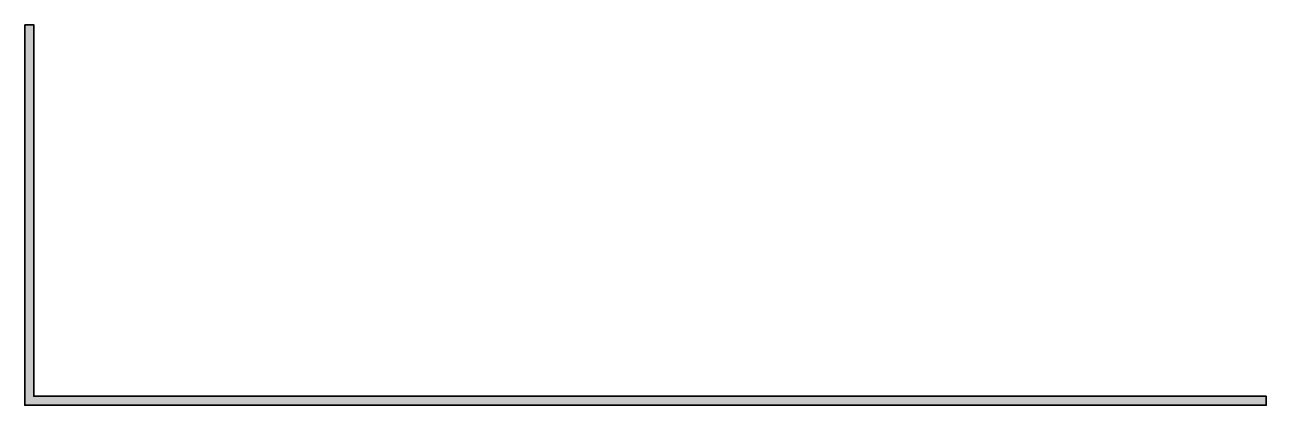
# Model space of a CAD drawing. Header units: millimetres. Extents: x 25600 to 67000, y 76800 to 89500.
import ezdxf

# ---------------------------------------------------------------- set-up
doc = ezdxf.new("R2010")
doc.units = ezdxf.units.MM
doc.header["$MEASUREMENT"] = 0
doc.layers.add('NDC_S_HATCH COLUMN AND WALL', color=251, linetype='Continuous', lineweight=13)
doc.layers.add('NDC_S_WALL', color=6, linetype='Continuous', lineweight=35)

msp = doc.modelspace()

# ---------------------------------------------------------------- hatches: boundary and pattern name
at = {"layer": 'NDC_S_HATCH COLUMN AND WALL'}
h = msp.add_hatch(color=256, dxfattribs=at)
h.dxf.hatch_style = 1
h.paths.add_polyline_path([(25600, 89500), (25600, 76800), (67000, 76800), (67000, 77100), (25900, 77100), (25900, 89500)])

# ---------------------------------------------------------------- linework, layer by layer
at = {"layer": 'NDC_S_WALL', "ltscale": 10}
msp.add_lwpolyline([(25600, 89500), (25600, 76800), (67000, 76800), (67000, 77100), (25900, 77100), (25900, 89500)], close=True, dxfattribs=at)

doc.saveas('drawing.dxf')
